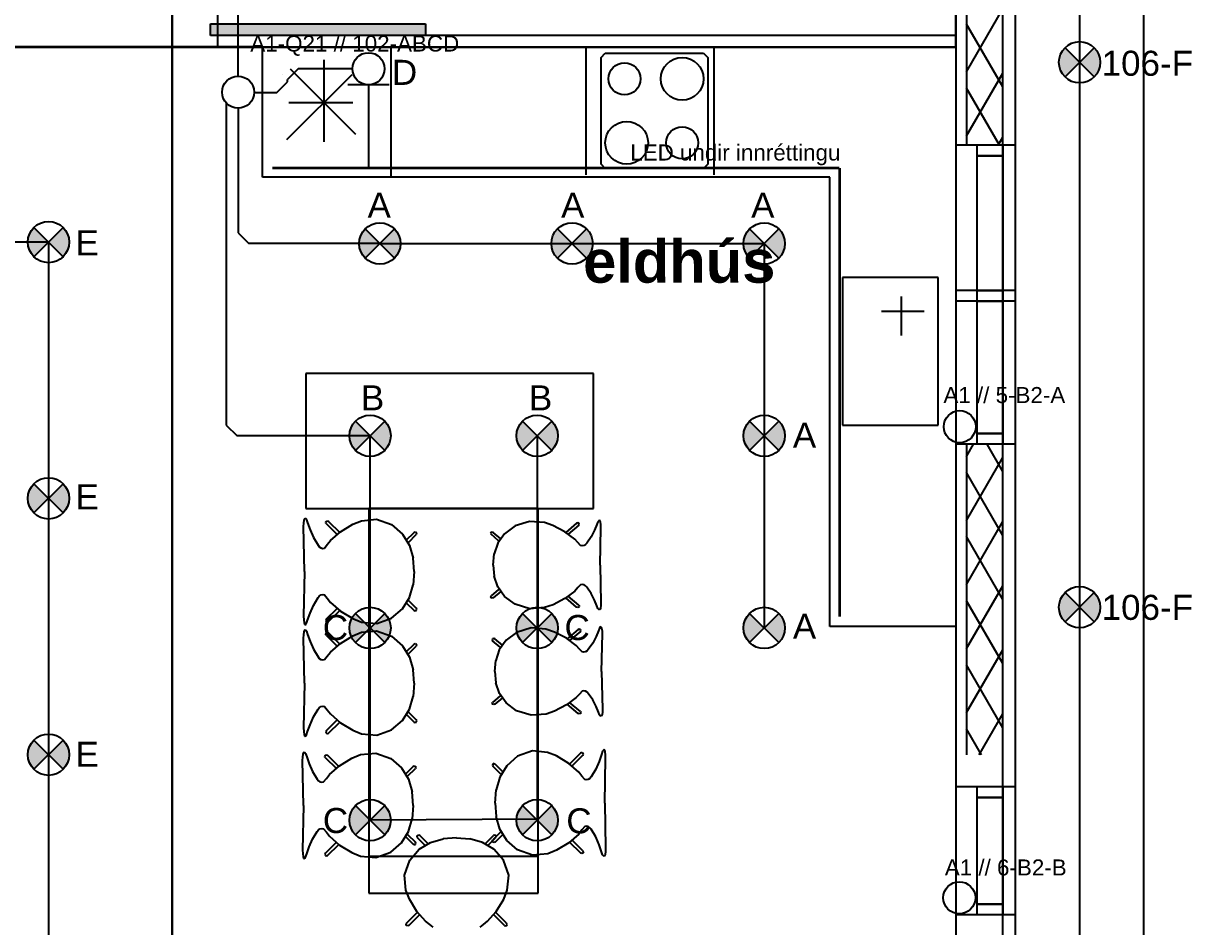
# Model space of a CAD drawing. Header units: millimetres. Extents: x -242231 to 419123, y -2399 to 525285.
# Drawn here: x -105022 to -99552, y 42286 to 46515 of the extents above; entities that cross this region are included whole.
import ezdxf

# ---------------------------------------------------------------- set-up
doc = ezdxf.new("R2010")
doc.units = ezdxf.units.MM
for name, color, linetype in [('Grunnur', 252, 'Continuous'), ('R-TAKN-LAGSPENNA', 7, 'Continuous'), ('TAKN', 7, 'Continuous')]:
    doc.layers.add(name, color=color, linetype=linetype)
doc.layers.add('R-lagnir', color=7, linetype='Continuous', lineweight=25)
doc.styles.add('GENERATED_STYLE_1', font='swissb.ttf')
doc.styles.get("Standard").update_dxf_attribs({"font": 'arial.ttf'})

msp = doc.modelspace()

# ---------------------------------------------------------------- hatches: boundary and pattern name
at = {"layer": 'Grunnur', "linetype": 'Continuous'}
msp.add_hatch(color=256, dxfattribs=at).paths.add_polyline_path([(-103138.503, 46457.876), (-104146.694, 46457.876), (-104146.694, 46512.867), (-103138.503, 46512.867)], flags=0)
at = {"layer": 'TAKN'}
h = msp.add_hatch(color=7, dxfattribs=at)
h.dxf.hatch_style = 1
h.paths.add_polyline_path([(-100007.8, 46401.421), (-100076.253, 46333.024), (-100007.8, 46264.628, 0.19880539), (-99979.486, 46333.024, 0.19880539)])
h.paths.add_polyline_path([(-100144.706, 46401.421, 0.19880539), (-100173.021, 46333.024, 0.19880539), (-100144.706, 46264.628), (-100076.253, 46333.024)])
h = msp.add_hatch(color=7, dxfattribs=at)
h.dxf.hatch_style = 1
h.paths.add_polyline_path([(-104836.177, 45559.86), (-104904.63, 45491.463), (-104836.177, 45423.066, 0.19880539), (-104807.862, 45491.463, 0.19880539)])
h.paths.add_polyline_path([(-104973.082, 45559.86, 0.19880539), (-105001.397, 45491.463, 0.19880539), (-104973.082, 45423.066), (-104904.63, 45491.463)])
h = msp.add_hatch(color=7, dxfattribs=at)
h.dxf.hatch_style = 1
h.paths.add_polyline_path([(-103284.632, 45552.994), (-103353.085, 45484.597), (-103284.632, 45416.201, 0.19880539), (-103256.318, 45484.597, 0.19880539)])
h.paths.add_polyline_path([(-103421.538, 45552.994, 0.19880539), (-103449.852, 45484.597, 0.19880539), (-103421.538, 45416.201), (-103353.085, 45484.597)])
h = msp.add_hatch(color=7, dxfattribs=at)
h.dxf.hatch_style = 1
h.paths.add_polyline_path([(-102384.632, 45552.994), (-102453.085, 45484.597), (-102384.632, 45416.201, 0.19880539), (-102356.318, 45484.597, 0.19880539)])
h.paths.add_polyline_path([(-102521.538, 45552.994, 0.19880539), (-102549.852, 45484.597, 0.19880539), (-102521.538, 45416.201), (-102453.085, 45484.597)])
h = msp.add_hatch(color=7, dxfattribs=at)
h.dxf.hatch_style = 1
h.paths.add_polyline_path([(-101484.632, 45552.994), (-101553.085, 45484.597), (-101484.632, 45416.201, 0.19880539), (-101456.318, 45484.597, 0.19880539)])
h.paths.add_polyline_path([(-101621.538, 45552.994, 0.19880539), (-101649.852, 45484.597, 0.19880539), (-101621.538, 45416.201), (-101553.085, 45484.597)])
h = msp.add_hatch(color=7, dxfattribs=at)
h.dxf.hatch_style = 1
h.paths.add_polyline_path([(-103330.328, 44652.994), (-103398.781, 44584.597), (-103330.328, 44516.201, 0.19880539), (-103302.014, 44584.597, 0.19880539)])
h.paths.add_polyline_path([(-103467.234, 44652.994, 0.19880539), (-103495.548, 44584.597, 0.19880539), (-103467.234, 44516.201), (-103398.781, 44584.597)])
h = msp.add_hatch(color=7, dxfattribs=at)
h.dxf.hatch_style = 1
h.paths.add_polyline_path([(-102548.062, 44652.994), (-102616.515, 44584.597), (-102548.062, 44516.201, 0.19880539), (-102519.748, 44584.597, 0.19880539)])
h.paths.add_polyline_path([(-102684.968, 44652.994, 0.19880539), (-102713.282, 44584.597, 0.19880539), (-102684.968, 44516.201), (-102616.515, 44584.597)])
h = msp.add_hatch(color=7, dxfattribs=at)
h.dxf.hatch_style = 1
h.paths.add_polyline_path([(-101484.632, 44652.994), (-101553.085, 44584.597), (-101484.632, 44516.201, 0.19880539), (-101456.318, 44584.597, 0.19880539)])
h.paths.add_polyline_path([(-101621.538, 44652.994, 0.19880539), (-101649.852, 44584.597, 0.19880539), (-101621.538, 44516.201), (-101553.085, 44584.597)])
h = msp.add_hatch(color=7, dxfattribs=at)
h.dxf.hatch_style = 1
h.paths.add_polyline_path([(-104836.177, 44359.86), (-104904.63, 44291.463), (-104836.177, 44223.066, 0.19880539), (-104807.862, 44291.463, 0.19880539)])
h.paths.add_polyline_path([(-104973.082, 44359.86, 0.19880539), (-105001.397, 44291.463, 0.19880539), (-104973.082, 44223.066), (-104904.63, 44291.463)])
h = msp.add_hatch(color=7, dxfattribs=at)
h.dxf.hatch_style = 1
h.paths.add_polyline_path([(-100007.8, 43850.227), (-100076.253, 43781.831), (-100007.8, 43713.434, 0.19880539), (-99979.486, 43781.831, 0.19880539)])
h.paths.add_polyline_path([(-100144.706, 43850.227, 0.19880539), (-100173.021, 43781.831, 0.19880539), (-100144.706, 43713.434), (-100076.253, 43781.831)])
h = msp.add_hatch(color=7, dxfattribs=at)
h.dxf.hatch_style = 1
h.paths.add_polyline_path([(-103330.328, 43752.994), (-103398.781, 43684.597), (-103330.328, 43616.201, 0.19880539), (-103302.014, 43684.597, 0.19880539)])
h.paths.add_polyline_path([(-103467.234, 43752.994, 0.19880539), (-103495.548, 43684.597, 0.19880539), (-103467.234, 43616.201), (-103398.781, 43684.597)])
h = msp.add_hatch(color=7, dxfattribs=at)
h.dxf.hatch_style = 1
h.paths.add_polyline_path([(-102548.062, 43752.994), (-102616.515, 43684.597), (-102548.062, 43616.201, 0.19880539), (-102519.748, 43684.597, 0.19880539)])
h.paths.add_polyline_path([(-102684.968, 43752.994, 0.19880539), (-102713.282, 43684.597, 0.19880539), (-102684.968, 43616.201), (-102616.515, 43684.597)])
h = msp.add_hatch(color=7, dxfattribs=at)
h.dxf.hatch_style = 1
h.paths.add_polyline_path([(-101484.632, 43752.994), (-101553.085, 43684.597), (-101484.632, 43616.201, 0.19880539), (-101456.318, 43684.597, 0.19880539)])
h.paths.add_polyline_path([(-101621.538, 43752.994, 0.19880539), (-101649.852, 43684.597, 0.19880539), (-101621.538, 43616.201), (-101553.085, 43684.597)])
h = msp.add_hatch(color=7, dxfattribs=at)
h.dxf.hatch_style = 1
h.paths.add_polyline_path([(-104836.177, 43159.86), (-104904.63, 43091.463), (-104836.177, 43023.066, 0.19880539), (-104807.862, 43091.463, 0.19880539)])
h.paths.add_polyline_path([(-104973.082, 43159.86, 0.19880539), (-105001.397, 43091.463, 0.19880539), (-104973.082, 43023.066), (-104904.63, 43091.463)])
h = msp.add_hatch(color=7, dxfattribs=at)
h.dxf.hatch_style = 1
h.paths.add_polyline_path([(-103330.328, 42852.994), (-103398.781, 42784.597), (-103330.328, 42716.201, 0.19880539), (-103302.014, 42784.597, 0.19880539)])
h.paths.add_polyline_path([(-103467.234, 42852.994, 0.19880539), (-103495.548, 42784.597, 0.19880539), (-103467.234, 42716.201), (-103398.781, 42784.597)])
h = msp.add_hatch(color=7, dxfattribs=at)
h.dxf.hatch_style = 1
h.paths.add_polyline_path([(-102548.062, 42852.994), (-102616.515, 42784.597), (-102548.062, 42716.201, 0.19880539), (-102519.748, 42784.597, 0.19880539)])
h.paths.add_polyline_path([(-102684.968, 42852.994, 0.19880539), (-102713.282, 42784.597, 0.19880539), (-102684.968, 42716.201), (-102616.515, 42784.597)])

# ---------------------------------------------------------------- linework, layer by layer
msp.add_line((-104016.921, 46268.25), (-104016.921, 46815.976))
at = {"color": 252, "linetype": 'Continuous', "lineweight": 18, "ltscale": 0.02}
for p, q in [((-103637.426, 46433.878), (-103637.426, 46433.878)), ((-103808.598, 46276.778), (-103808.598, 46276.778))]:
    msp.add_line(p, q, dxfattribs=at)
at = {"layer": 'Grunnur', "linetype": 'Continuous'}
for p, q in [((-104325.059, 37609.541), (-104325.059, 55310.691)), ((-104325.059, 55309.657), (-104325.059, 37605.934)), ((-99775.169, 37605.934), (-99775.169, 55309.657)), ((-100375.797, 38190.643), (-100375.797, 54890.037)), ((-100436, 38250.627), (-100436, 54829.268)), ((-100655.797, 46815.768), (-100655.797, 45945.445)), ((-100605.797, 46815.768), (-100605.797, 45945.445)), ((-100435.797, 45945.445), (-100435.797, 46815.768)), ((-100375.797, 45945.445), (-100375.797, 46815.768)), ((-104113.955, 46565.504), (-104113.938, 46405.504)), ((-100656.209, 46405.866), (-100656.226, 46565.866)), ((-100605.797, 46288.197), (-100435.797, 46582.646)), ((-104146.694, 46457.876), (-104146.694, 46512.867)), ((-104146.694, 46512.867), (-103138.503, 46512.867)), ((-103138.503, 46512.867), (-103138.503, 46457.876)), ((-100435.797, 46217.781), (-100605.797, 46512.23)), ((-103138.503, 46457.876), (-104146.694, 46457.876)), ((-104113.944, 46460.213), (-100656.215, 46460.213)), ((-105595.063, 46406.813), (-103917.623, 46406.824)), ((-100656.209, 46402.653), (-105595.063, 46402.653)), ((-104113.938, 46405.504), (-100656.209, 46405.866)), ((-103917.623, 46406.824), (-103917.623, 46405.866)), ((-103917.623, 46405.866), (-100656.209, 46405.866)), ((-103903.002, 45795.973), (-103903.002, 46405.866)), ((-103903.002, 46405.866), (-100655.713, 46405.866)), ((-103299.753, 45794.589), (-103299.753, 46402.897)), ((-102387.303, 45805.871), (-102387.303, 46405.871)), ((-101787.303, 45805.871), (-101787.303, 46405.871)), ((-100656.209, 46405.866), (-100656.209, 38470.633)), ((-100655.713, 46405.866), (-100655.713, 45795.973)), ((-103614.31, 45960.084), (-103614.31, 46345.139)), ((-102317.303, 46355.871), (-102297.303, 46375.871)), ((-102317.303, 45855.871), (-102317.303, 46355.871)), ((-102297.303, 46375.871), (-101837.303, 46375.871)), ((-101837.303, 46375.871), (-101817.303, 46355.871)), ((-101817.303, 46355.871), (-101817.303, 45855.871)), ((-103465.439, 45995.752), (-103770.772, 46300.225)), ((-100605.797, 45988.197), (-100435.797, 46282.646)), ((-103484.443, 46274.325), (-103789.776, 45969.852)), ((-100451.769, 45945.445), (-100605.797, 46212.23)), ((-103478.877, 46143.317), (-103778.954, 46143.317)), ((-100457.275, 45945.445), (-100435.797, 45982.646)), ((-100655.797, 45945.445), (-100655.797, 45215.445)), ((-100605.797, 45945.445), (-100655.797, 45945.445)), ((-100555.797, 45945.445), (-100605.797, 45945.445)), ((-100555.797, 45895.445), (-100555.797, 45945.445)), ((-100435.797, 45945.445), (-100555.797, 45945.445)), ((-100435.797, 45945.445), (-100435.797, 45895.445)), ((-100375.797, 45945.445), (-100435.797, 45945.445)), ((-100375.797, 45215.445), (-100375.797, 45945.445)), ((-102297.303, 45835.871), (-102317.303, 45855.871)), ((-101817.303, 45855.871), (-101837.303, 45835.871)), ((-100435.797, 45895.445), (-100555.797, 45895.445)), ((-100555.797, 45265.445), (-100555.797, 45895.445)), ((-100435.797, 45895.445), (-100435.797, 45265.445)), ((-101246.303, 45795.973), (-103903.002, 45795.973)), ((-101837.303, 45835.871), (-102297.303, 45835.871)), ((-101346.664, 45795.973), (-101534.164, 45795.973)), ((-101246.303, 43691.798), (-101246.303, 45795.973)), ((-100655.713, 45795.973), (-100655.783, 45795.973)), ((-100655.783, 45795.973), (-100655.783, 43691.798)), ((-100738.184, 45325.216), (-101185.929, 45325.216)), ((-101185.929, 45325.216), (-101185.929, 44634.943)), ((-100738.184, 44634.943), (-100738.184, 45325.216)), ((-100655.797, 45265.445), (-100655.797, 44545.445)), ((-100605.797, 45265.445), (-100655.797, 45265.445)), ((-100555.797, 45265.445), (-100605.797, 45265.445)), ((-100555.797, 45215.445), (-100555.797, 45265.445)), ((-100555.797, 45265.445), (-100435.797, 45265.445)), ((-100555.797, 45215.445), (-100555.797, 45265.445)), ((-100435.797, 45265.445), (-100555.797, 45265.445)), ((-100435.797, 45265.445), (-100435.797, 45215.445)), ((-100435.797, 45265.445), (-100435.797, 45215.445)), ((-100375.797, 45265.445), (-100435.797, 45265.445)), ((-100375.797, 44545.445), (-100375.797, 45265.445)), ((-100911.918, 45236.859), (-100911.918, 45053.322)), ((-100605.797, 45215.445), (-100655.797, 45215.445)), ((-100555.797, 45215.445), (-100605.797, 45215.445)), ((-100435.797, 45215.445), (-100555.797, 45215.445)), ((-100435.797, 45215.445), (-100555.797, 45215.445)), ((-100555.797, 44595.445), (-100555.797, 45215.445)), ((-100375.797, 45215.445), (-100435.797, 45215.445)), ((-100435.797, 45215.445), (-100435.797, 44595.445)), ((-100803.955, 45166.683), (-101003.687, 45166.683)), ((-102353.028, 44876.836), (-103699.041, 44876.641)), ((-103699.041, 44876.641), (-103698.949, 44243.33)), ((-102352.936, 44243.525), (-102353.028, 44876.836)), ((-101185.929, 44634.943), (-100738.184, 44634.943)), ((-100555.797, 44545.445), (-100555.797, 44595.445)), ((-100555.797, 44595.445), (-100435.797, 44595.445)), ((-100435.797, 44595.445), (-100435.797, 44545.445)), ((-100655.797, 44545.445), (-100655.797, 43091.323)), ((-100605.797, 44545.445), (-100655.797, 44545.445)), ((-100605.797, 44545.445), (-100605.797, 43091.323)), ((-100555.797, 44545.445), (-100605.797, 44545.445)), ((-100605.797, 44488.197), (-100572.745, 44545.445)), ((-100435.797, 44545.445), (-100555.797, 44545.445)), ((-100435.797, 44417.781), (-100509.504, 44545.445)), ((-100435.797, 43091.323), (-100435.797, 44545.445)), ((-100375.797, 44545.445), (-100435.797, 44545.445)), ((-100375.797, 43091.323), (-100375.797, 44545.445)), ((-100605.797, 44188.197), (-100435.797, 44482.646)), ((-100435.797, 44117.781), (-100605.797, 44412.23)), ((-103698.949, 44243.33), (-102352.936, 44243.525)), ((-103404.456, 44243.488), (-103404.456, 42443.325)), ((-102612.473, 44243.488), (-103404.456, 44243.488)), ((-102612.473, 44243.488), (-103404.204, 44243.373)), ((-103404.204, 44243.373), (-103403.967, 42616.409)), ((-102612.237, 42616.524), (-102612.473, 44243.488)), ((-102612.473, 42443.325), (-102612.473, 44243.488)), ((-103710.242, 44159.344), (-103709.583, 44175.568)), ((-103706.041, 43949.432), (-103710.242, 44159.344)), ((-103709.583, 44175.568), (-103707.937, 44189.741)), ((-103707.937, 44189.741), (-103706.037, 44196.375)), ((-103706.037, 44196.375), (-103703.391, 44199.439)), ((-103703.391, 44199.439), (-103699.727, 44197.249)), ((-103699.727, 44197.249), (-103696.169, 44191.689)), ((-103696.169, 44191.689), (-103691.239, 44177.017)), ((-103691.239, 44177.017), (-103679.761, 44144.413)), ((-103606.109, 44178.537), (-103603.912, 44183.749)), ((-103603.96, 44173.353), (-103606.109, 44178.537)), ((-103603.96, 44173.353), (-103552.301, 44122.28)), ((-103603.912, 44183.749), (-103598.654, 44185.936)), ((-103598.654, 44185.936), (-103593.417, 44183.816)), ((-103593.417, 44183.816), (-103541.094, 44132.087)), ((-103537.598, 44135.146), (-103480.057, 44170.407)), ((-103480.057, 44170.407), (-103438.919, 44186.946)), ((-103438.919, 44186.946), (-103367.961, 44193.973)), ((-103367.961, 44193.973), (-103297.896, 44168.426)), ((-103297.896, 44168.426), (-103247.17, 44124.368)), ((-102719.815, 44162.349), (-102769.247, 44125.415)), ((-102651.527, 44183.776), (-102719.815, 44162.349)), ((-102582.361, 44177.906), (-102651.527, 44183.776)), ((-102542.258, 44164.058), (-102582.361, 44177.906)), ((-102486.163, 44134.523), (-102542.258, 44164.058)), ((-102431.767, 44175.324), (-102482.754, 44131.961)), ((-102421.488, 44166.558), (-102471.827, 44123.746)), ((-102426.663, 44177.101), (-102431.767, 44175.324)), ((-102421.537, 44175.271), (-102426.663, 44177.101)), ((-102419.394, 44170.903), (-102421.537, 44175.271)), ((-102421.488, 44166.558), (-102419.394, 44170.903)), ((-102336.415, 44169.652), (-102347.595, 44142.326)), ((-102331.614, 44181.948), (-102336.415, 44169.652)), ((-102328.148, 44186.609), (-102331.614, 44181.948)), ((-102324.577, 44188.445), (-102328.148, 44186.609)), ((-102321.996, 44185.878), (-102324.577, 44188.445)), ((-102320.143, 44180.319), (-102321.996, 44185.878)), ((-102321.927, 43978.94), (-102317.888, 44154.847)), ((-102318.535, 44168.443), (-102320.143, 44180.319)), ((-102317.888, 44154.847), (-102318.535, 44168.443)), ((-100605.797, 43888.197), (-100435.797, 44182.646)), ((-103679.761, 44144.413), (-103663.957, 44108.239)), ((-103663.957, 44108.239), (-103642.086, 44071.791)), ((-103599.259, 44075.014), (-103584.153, 44094.408)), ((-103584.153, 44094.408), (-103537.598, 44135.146)), ((-103247.17, 44124.368), (-103214.681, 44071.324)), ((-103229.65, 44095.755), (-103229.315, 44096.086)), ((-103229.315, 44096.093), (-103192.922, 44132.016)), ((-103218.772, 44085.63), (-103182.31, 44121.622)), ((-103192.922, 44132.016), (-103187.693, 44134.175)), ((-103187.693, 44134.175), (-103182.419, 44132.026)), ((-103182.419, 44132.026), (-103180.189, 44126.825)), ((-103180.189, 44126.825), (-103182.31, 44121.622)), ((-102832.363, 44131.815), (-102834.535, 44127.457)), ((-102834.535, 44127.457), (-102832.467, 44123.097)), ((-102796.916, 44092.945), (-102832.467, 44123.097)), ((-102827.223, 44133.618), (-102832.363, 44131.815)), ((-102822.126, 44131.81), (-102827.223, 44133.618)), ((-102786.643, 44101.716), (-102822.126, 44131.81)), ((-102769.247, 44125.415), (-102800.9, 44080.956)), ((-102786.317, 44101.433), (-102786.643, 44101.71)), ((-102440.773, 44100.397), (-102486.163, 44134.523)), ((-102426.044, 44084.149), (-102440.773, 44100.397)), ((-102362.99, 44112.009), (-102384.299, 44081.46)), ((-102347.595, 44142.326), (-102362.99, 44112.009)), ((-100435.797, 43817.781), (-100605.797, 44112.23)), ((-103642.086, 44071.791), (-103636.598, 44064.803)), ((-103636.598, 44064.803), (-103629.294, 44059.478)), ((-103629.294, 44059.478), (-103619.7, 44057.532)), ((-103619.7, 44057.532), (-103612.231, 44059.069)), ((-103612.231, 44059.069), (-103599.259, 44075.014)), ((-103221.681, 44082.745), (-103218.772, 44085.622)), ((-103214.681, 44071.324), (-103197.568, 44012.022)), ((-102800.9, 44080.956), (-102817.565, 44031.257)), ((-102794.081, 44090.529), (-102796.916, 44092.939)), ((-102413.395, 44070.791), (-102426.044, 44084.149)), ((-102406.115, 44069.505), (-102413.395, 44070.791)), ((-102396.764, 44071.138), (-102406.115, 44069.505)), ((-102389.646, 44075.603), (-102396.764, 44071.138)), ((-102384.299, 44081.46), (-102389.646, 44075.603)), ((-103193.066, 43949.507), (-103197.568, 44012.022)), ((-102821.937, 43978.868), (-102817.565, 44031.257)), ((-103706.041, 43949.432), (-103710.181, 43739.519)), ((-103193.066, 43949.507), (-103197.55, 43886.99)), ((-102821.937, 43978.868), (-102817.55, 43926.48)), ((-102321.927, 43978.94), (-102317.837, 43803.034)), ((-103214.646, 43827.683), (-103197.55, 43886.99)), ((-102800.871, 43876.785), (-102817.55, 43926.48)), ((-102769.204, 43832.335), (-102800.871, 43876.785)), ((-102413.369, 43887.062), (-102426.014, 43873.701)), ((-102406.088, 43888.351), (-102413.369, 43887.062)), ((-102396.737, 43886.72), (-102406.088, 43888.351)), ((-102389.618, 43882.258), (-102396.737, 43886.72)), ((-102384.269, 43876.402), (-102389.618, 43882.258)), ((-102362.952, 43845.859), (-102384.269, 43876.402)), ((-100605.797, 43588.197), (-100435.797, 43882.646)), ((-103663.91, 43790.638), (-103642.05, 43827.092)), ((-103642.05, 43827.092), (-103636.565, 43834.082)), ((-103636.565, 43834.082), (-103629.262, 43839.409)), ((-103629.262, 43839.409), (-103619.669, 43841.358)), ((-103619.669, 43841.358), (-103612.199, 43839.822)), ((-103612.199, 43839.822), (-103599.222, 43823.882)), ((-103599.222, 43823.882), (-103584.111, 43804.492)), ((-103247.119, 43774.63), (-103214.646, 43827.683)), ((-102834.492, 43830.274), (-102832.425, 43834.635)), ((-102832.319, 43825.917), (-102834.492, 43830.274)), ((-102796.883, 43864.797), (-102832.425, 43834.635)), ((-102827.178, 43824.115), (-102832.319, 43825.917)), ((-102822.081, 43825.925), (-102827.178, 43824.115)), ((-102786.607, 43856.029), (-102822.081, 43825.925)), ((-102794.048, 43867.215), (-102796.883, 43864.803)), ((-102786.281, 43856.312), (-102786.607, 43856.035)), ((-102719.762, 43795.415), (-102769.204, 43832.335)), ((-102486.117, 43823.309), (-102542.204, 43793.759)), ((-102440.738, 43857.449), (-102486.117, 43823.309)), ((-102431.71, 43782.524), (-102482.709, 43825.872)), ((-102421.433, 43791.293), (-102471.785, 43834.091)), ((-102426.014, 43873.701), (-102440.738, 43857.449)), ((-102347.548, 43815.546), (-102362.952, 43845.859)), ((-103679.704, 43754.46), (-103663.91, 43790.638)), ((-103603.895, 43725.542), (-103552.251, 43776.629)), ((-103593.349, 43715.081), (-103541.041, 43766.825)), ((-103584.111, 43804.492), (-103537.544, 43763.768)), ((-103297.832, 43730.557), (-103247.119, 43774.63)), ((-103229.607, 43803.248), (-103229.273, 43802.917)), ((-103229.273, 43802.91), (-103192.869, 43766.997)), ((-103221.642, 43816.26), (-103218.733, 43813.384)), ((-103218.733, 43813.377), (-103182.26, 43777.395)), ((-103192.869, 43766.997), (-103187.639, 43764.84)), ((-103187.639, 43764.84), (-103182.366, 43766.991)), ((-103182.366, 43766.991), (-103180.138, 43772.192)), ((-103180.138, 43772.192), (-103182.26, 43777.395)), ((-102651.467, 43774.009), (-102719.762, 43795.415)), ((-102582.303, 43779.899), (-102651.467, 43774.009)), ((-102542.204, 43793.759), (-102582.303, 43779.899)), ((-102426.605, 43780.748), (-102431.71, 43782.524)), ((-102421.48, 43782.581), (-102426.605, 43780.748)), ((-102419.339, 43786.949), (-102421.48, 43782.581)), ((-102421.433, 43791.293), (-102419.339, 43786.949)), ((-102336.36, 43788.224), (-102347.548, 43815.546)), ((-102331.555, 43775.929), (-102336.36, 43788.224)), ((-102328.087, 43771.27), (-102331.555, 43775.929)), ((-102324.516, 43769.435), (-102328.087, 43771.27)), ((-102321.936, 43772.002), (-102324.516, 43769.435)), ((-102320.084, 43777.562), (-102321.936, 43772.002)), ((-102318.48, 43789.439), (-102320.084, 43777.562)), ((-102317.837, 43803.034), (-102318.48, 43789.439)), ((-100435.797, 43517.781), (-100605.797, 43812.23)), ((-103710.181, 43739.519), (-103709.517, 43723.295)), ((-103709.517, 43723.295), (-103707.867, 43709.124)), ((-103696.099, 43707.179), (-103691.173, 43721.852)), ((-103691.173, 43721.852), (-103679.704, 43754.46)), ((-103603.895, 43725.542), (-103606.042, 43720.357)), ((-103606.042, 43720.357), (-103603.843, 43715.145)), ((-103603.843, 43715.145), (-103598.585, 43712.96)), ((-103598.585, 43712.96), (-103593.349, 43715.081)), ((-103537.544, 43763.768), (-103479.993, 43728.523)), ((-103479.993, 43728.523), (-103438.85, 43711.996)), ((-103438.85, 43711.996), (-103367.89, 43704.99)), ((-103367.89, 43704.99), (-103297.832, 43730.557)), ((-103709.583, 43653.024), (-103707.937, 43667.196)), ((-103707.937, 43667.196), (-103706.037, 43673.83)), ((-103707.867, 43709.124), (-103705.966, 43702.49)), ((-103706.037, 43673.83), (-103703.391, 43676.894)), ((-103705.966, 43702.49), (-103703.318, 43699.427)), ((-103703.391, 43676.894), (-103699.727, 43674.705)), ((-103703.318, 43699.427), (-103699.655, 43701.617)), ((-103699.727, 43674.705), (-103696.169, 43669.144)), ((-103699.655, 43701.617), (-103696.099, 43707.179)), ((-103696.169, 43669.144), (-103691.239, 43654.472)), ((-103606.109, 43655.993), (-103603.912, 43661.205)), ((-103603.96, 43650.808), (-103606.109, 43655.993)), ((-103603.912, 43661.205), (-103598.654, 43663.391)), ((-103598.654, 43663.391), (-103593.417, 43661.272)), ((-103593.417, 43661.272), (-103541.094, 43609.543)), ((-103480.057, 43647.863), (-103438.919, 43664.402)), ((-103438.919, 43664.402), (-103367.961, 43671.428)), ((-103367.961, 43671.428), (-103297.896, 43645.882)), ((-102712.487, 43664.08), (-102761.92, 43627.146)), ((-102644.199, 43685.507), (-102712.487, 43664.08)), ((-102575.033, 43679.637), (-102644.199, 43685.507)), ((-102534.93, 43665.788), (-102575.033, 43679.637)), ((-102478.835, 43636.254), (-102534.93, 43665.788)), ((-102424.44, 43677.055), (-102475.426, 43633.692)), ((-102414.16, 43668.289), (-102464.5, 43625.477)), ((-102419.335, 43678.832), (-102424.44, 43677.055)), ((-102414.21, 43677.001), (-102419.335, 43678.832)), ((-102412.067, 43672.634), (-102414.21, 43677.001)), ((-102414.16, 43668.289), (-102412.067, 43672.634)), ((-102329.087, 43671.383), (-102340.268, 43644.057)), ((-102324.286, 43683.679), (-102329.087, 43671.383)), ((-102320.82, 43688.34), (-102324.286, 43683.679)), ((-102317.249, 43690.175), (-102320.82, 43688.34)), ((-102314.669, 43687.609), (-102317.249, 43690.175)), ((-102312.815, 43682.05), (-102314.669, 43687.609)), ((-102314.6, 43480.671), (-102310.561, 43656.578)), ((-102311.208, 43670.174), (-102312.815, 43682.05)), ((-102310.561, 43656.578), (-102311.208, 43670.174)), ((-100655.783, 43691.798), (-101246.303, 43691.798)), ((-103710.242, 43636.8), (-103709.583, 43653.024)), ((-103706.041, 43426.888), (-103710.242, 43636.8)), ((-103691.239, 43654.472), (-103679.761, 43621.868)), ((-103679.761, 43621.868), (-103663.957, 43585.694)), ((-103603.96, 43650.808), (-103552.301, 43599.736)), ((-103584.153, 43571.863), (-103537.598, 43612.601)), ((-103537.598, 43612.601), (-103480.057, 43647.863)), ((-103297.896, 43645.882), (-103247.17, 43601.823)), ((-103247.17, 43601.823), (-103214.681, 43548.78)), ((-103229.315, 43573.549), (-103192.922, 43609.472)), ((-103192.922, 43609.472), (-103187.693, 43611.631)), ((-103187.693, 43611.631), (-103182.419, 43609.481)), ((-103182.419, 43609.481), (-103180.189, 43604.281)), ((-103180.189, 43604.281), (-103182.31, 43599.077)), ((-102825.036, 43633.546), (-102827.208, 43629.188)), ((-102827.208, 43629.188), (-102825.14, 43624.827)), ((-102789.589, 43594.676), (-102825.14, 43624.827)), ((-102819.896, 43635.349), (-102825.036, 43633.546)), ((-102814.798, 43633.541), (-102819.896, 43635.349)), ((-102779.315, 43603.447), (-102814.798, 43633.541)), ((-102761.92, 43627.146), (-102793.573, 43582.687)), ((-102778.989, 43603.164), (-102779.315, 43603.441)), ((-102433.446, 43602.128), (-102478.835, 43636.254)), ((-102418.717, 43585.88), (-102433.446, 43602.128)), ((-102355.663, 43613.74), (-102376.971, 43583.191)), ((-102340.268, 43644.057), (-102355.663, 43613.74)), ((-103663.957, 43585.694), (-103642.086, 43549.247)), ((-103642.086, 43549.247), (-103636.598, 43542.259)), ((-103612.231, 43536.525), (-103599.259, 43552.469)), ((-103599.259, 43552.469), (-103584.153, 43571.863)), ((-103229.65, 43573.211), (-103229.315, 43573.542)), ((-103221.681, 43560.201), (-103218.772, 43563.078)), ((-103218.772, 43563.085), (-103182.31, 43599.077)), ((-103214.681, 43548.78), (-103197.568, 43489.478)), ((-102793.573, 43582.687), (-102810.238, 43532.988)), ((-102786.753, 43592.259), (-102789.589, 43594.67)), ((-102406.068, 43572.522), (-102418.717, 43585.88)), ((-102398.787, 43571.235), (-102406.068, 43572.522)), ((-102389.436, 43572.869), (-102398.787, 43571.235)), ((-102382.318, 43577.333), (-102389.436, 43572.869)), ((-102376.971, 43583.191), (-102382.318, 43577.333)), ((-100605.797, 43288.197), (-100435.797, 43582.646)), ((-103636.598, 43542.259), (-103629.294, 43536.933)), ((-103629.294, 43536.933), (-103619.7, 43534.987)), ((-103619.7, 43534.987), (-103612.231, 43536.525)), ((-102814.61, 43480.598), (-102810.238, 43532.988)), ((-100435.797, 43217.781), (-100605.797, 43512.23)), ((-103193.066, 43426.962), (-103197.568, 43489.478)), ((-102814.61, 43480.598), (-102810.223, 43428.21)), ((-102314.6, 43480.671), (-102310.51, 43304.765)), ((-103706.041, 43426.888), (-103710.181, 43216.975)), ((-103193.066, 43426.962), (-103197.55, 43364.445)), ((-102793.543, 43378.516), (-102810.223, 43428.21)), ((-102406.041, 43388.793), (-102418.686, 43375.432)), ((-102398.761, 43390.082), (-102406.041, 43388.793)), ((-102389.41, 43388.451), (-102398.761, 43390.082)), ((-102382.29, 43383.989), (-102389.41, 43388.451)), ((-102376.942, 43378.133), (-102382.29, 43383.989)), ((-103214.646, 43305.139), (-103197.55, 43364.445)), ((-102827.164, 43332.005), (-102825.098, 43336.366)), ((-102824.991, 43327.648), (-102827.164, 43332.005)), ((-102789.556, 43366.528), (-102825.098, 43336.366)), ((-102819.851, 43325.846), (-102824.991, 43327.648)), ((-102814.754, 43327.656), (-102819.851, 43325.846)), ((-102779.28, 43357.76), (-102814.754, 43327.656)), ((-102761.877, 43334.066), (-102793.543, 43378.516)), ((-102786.721, 43368.945), (-102789.556, 43366.534)), ((-102778.954, 43358.043), (-102779.28, 43357.766)), ((-102712.434, 43297.146), (-102761.877, 43334.066)), ((-102433.411, 43359.179), (-102478.79, 43325.04)), ((-102424.383, 43284.255), (-102475.382, 43327.603)), ((-102414.106, 43293.024), (-102464.458, 43335.821)), ((-102418.686, 43375.432), (-102433.411, 43359.179)), ((-102355.624, 43347.59), (-102376.942, 43378.133)), ((-102340.22, 43317.277), (-102355.624, 43347.59)), ((-103663.91, 43268.093), (-103642.05, 43304.547)), ((-103642.05, 43304.547), (-103636.565, 43311.537)), ((-103636.565, 43311.537), (-103629.262, 43316.864)), ((-103629.262, 43316.864), (-103619.669, 43318.813)), ((-103619.669, 43318.813), (-103612.199, 43317.278)), ((-103612.199, 43317.278), (-103599.222, 43301.338)), ((-103599.222, 43301.338), (-103584.111, 43281.948)), ((-103584.111, 43281.948), (-103537.544, 43241.223)), ((-103247.119, 43252.086), (-103214.646, 43305.139)), ((-103229.607, 43280.703), (-103229.273, 43280.373)), ((-103229.273, 43280.365), (-103192.869, 43244.453)), ((-103221.642, 43293.716), (-103218.733, 43290.839)), ((-103218.733, 43290.832), (-103182.26, 43254.851)), ((-102644.14, 43275.739), (-102712.434, 43297.146)), ((-102574.975, 43281.629), (-102644.14, 43275.739)), ((-102534.876, 43295.49), (-102574.975, 43281.629)), ((-102478.79, 43325.04), (-102534.876, 43295.49)), ((-102419.278, 43282.479), (-102424.383, 43284.255)), ((-102414.153, 43284.312), (-102419.278, 43282.479)), ((-102412.011, 43288.679), (-102414.153, 43284.312)), ((-102414.106, 43293.024), (-102412.011, 43288.679)), ((-102329.032, 43289.955), (-102340.22, 43317.277)), ((-102324.227, 43277.66), (-102329.032, 43289.955)), ((-102320.76, 43273.001), (-102324.227, 43277.66)), ((-102317.188, 43271.166), (-102320.76, 43273.001)), ((-102314.608, 43273.733), (-102317.188, 43271.166)), ((-102312.757, 43279.293), (-102314.608, 43273.733)), ((-102311.153, 43291.169), (-102312.757, 43279.293)), ((-102310.51, 43304.765), (-102311.153, 43291.169)), ((-100546.258, 43091.323), (-100435.797, 43282.646)), ((-103691.173, 43199.308), (-103679.704, 43231.915)), ((-103679.704, 43231.915), (-103663.91, 43268.093)), ((-103603.895, 43202.997), (-103552.251, 43254.085)), ((-103593.349, 43192.536), (-103541.041, 43244.281)), ((-103537.544, 43241.223), (-103479.993, 43205.978)), ((-103297.832, 43208.013), (-103247.119, 43252.086)), ((-103192.869, 43244.453), (-103187.639, 43242.296)), ((-103187.639, 43242.296), (-103182.366, 43244.447)), ((-103182.366, 43244.447), (-103180.138, 43249.648)), ((-103180.138, 43249.648), (-103182.26, 43254.851)), ((-103710.181, 43216.975), (-103709.517, 43200.751)), ((-103709.517, 43200.751), (-103707.867, 43186.579)), ((-103707.867, 43186.579), (-103705.966, 43179.945)), ((-103705.966, 43179.945), (-103703.318, 43176.882)), ((-103703.318, 43176.882), (-103699.655, 43179.073)), ((-103699.655, 43179.073), (-103696.099, 43184.634)), ((-103696.099, 43184.634), (-103691.173, 43199.308)), ((-103603.895, 43202.997), (-103606.042, 43197.812)), ((-103606.042, 43197.812), (-103603.843, 43192.601)), ((-103603.843, 43192.601), (-103598.585, 43190.416)), ((-103598.585, 43190.416), (-103593.349, 43192.536)), ((-103479.993, 43205.978), (-103438.85, 43189.452)), ((-103438.85, 43189.452), (-103367.89, 43182.446)), ((-103367.89, 43182.446), (-103297.832, 43208.013)), ((-100535.992, 43091.323), (-100605.797, 43212.23)), ((-102638.194, 43109.405), (-102708.252, 43083.838)), ((-102567.234, 43102.399), (-102638.194, 43109.405)), ((-102306.429, 43112.778), (-102309.985, 43107.217)), ((-102302.766, 43114.968), (-102306.429, 43112.778)), ((-102300.118, 43111.906), (-102302.766, 43114.968)), ((-102298.217, 43105.272), (-102300.118, 43111.906)), ((-103714.628, 43064.138), (-103713.969, 43080.362)), ((-103710.428, 42854.226), (-103714.628, 43064.138)), ((-103713.969, 43080.362), (-103712.324, 43094.535)), ((-103712.324, 43094.535), (-103710.424, 43101.169)), ((-103710.424, 43101.169), (-103707.778, 43104.233)), ((-103707.778, 43104.233), (-103704.113, 43102.043)), ((-103704.113, 43102.043), (-103700.556, 43096.483)), ((-103700.556, 43096.483), (-103695.626, 43081.811)), ((-103695.626, 43081.811), (-103684.147, 43049.207)), ((-103610.495, 43083.331), (-103608.298, 43088.543)), ((-103608.346, 43078.147), (-103610.495, 43083.331)), ((-103608.346, 43078.147), (-103556.688, 43027.074)), ((-103608.298, 43088.543), (-103603.041, 43090.73)), ((-103603.041, 43090.73), (-103597.803, 43088.61)), ((-103597.803, 43088.61), (-103545.481, 43036.881)), ((-103541.984, 43039.94), (-103484.444, 43075.201)), ((-103484.444, 43075.201), (-103443.306, 43091.74)), ((-103443.306, 43091.74), (-103372.348, 43098.767)), ((-103372.348, 43098.767), (-103302.282, 43073.22)), ((-103302.282, 43073.22), (-103251.556, 43029.162)), ((-102708.252, 43083.838), (-102758.965, 43039.765)), ((-102526.091, 43085.872), (-102567.234, 43102.399)), ((-102468.54, 43050.627), (-102526.091, 43085.872)), ((-102412.735, 43099.314), (-102465.043, 43047.57)), ((-102402.189, 43088.854), (-102453.833, 43037.766)), ((-102407.499, 43101.435), (-102412.735, 43099.314)), ((-102402.241, 43099.25), (-102407.499, 43101.435)), ((-102400.042, 43094.039), (-102402.241, 43099.25)), ((-102402.189, 43088.854), (-102400.042, 43094.039)), ((-102326.38, 43059.935), (-102342.174, 43023.757)), ((-102314.911, 43092.543), (-102326.38, 43059.935)), ((-102309.985, 43107.217), (-102314.911, 43092.543)), ((-102300.043, 42864.963), (-102295.903, 43074.876)), ((-102296.567, 43091.1), (-102298.217, 43105.272)), ((-102295.903, 43074.876), (-102296.567, 43091.1)), ((-103684.147, 43049.207), (-103668.343, 43013.033)), ((-103668.343, 43013.033), (-103646.472, 42976.585)), ((-103603.645, 42979.808), (-103588.539, 42999.202)), ((-103588.539, 42999.202), (-103541.984, 43039.94)), ((-103251.556, 43029.162), (-103219.068, 42976.118)), ((-103234.036, 43000.549), (-103233.702, 43000.88)), ((-103233.702, 43000.887), (-103197.309, 43036.81)), ((-103223.159, 42990.424), (-103186.696, 43026.416)), ((-103197.309, 43036.81), (-103192.08, 43038.969)), ((-103192.08, 43038.969), (-103186.806, 43036.82)), ((-103186.806, 43036.82), (-103184.576, 43031.619)), ((-103184.576, 43031.619), (-103186.696, 43026.416)), ((-102823.718, 43047.404), (-102825.946, 43042.203)), ((-102825.946, 43042.203), (-102823.824, 43037)), ((-102787.351, 43001.019), (-102823.824, 43037)), ((-102818.445, 43049.555), (-102823.718, 43047.404)), ((-102813.215, 43047.398), (-102818.445, 43049.555)), ((-102776.811, 43011.485), (-102813.215, 43047.398)), ((-102758.965, 43039.765), (-102791.438, 42986.712)), ((-102784.442, 42998.135), (-102787.351, 43001.011)), ((-102776.477, 43011.148), (-102776.811, 43011.478)), ((-102421.973, 43009.903), (-102468.54, 43050.627)), ((-102406.862, 42990.513), (-102421.973, 43009.903)), ((-102342.174, 43023.757), (-102364.034, 42987.303)), ((-103646.472, 42976.585), (-103640.985, 42969.597)), ((-103640.985, 42969.597), (-103633.681, 42964.272)), ((-103633.681, 42964.272), (-103624.087, 42962.326)), ((-103624.087, 42962.326), (-103616.618, 42963.863)), ((-103616.618, 42963.863), (-103603.645, 42979.808)), ((-103226.068, 42987.539), (-103223.159, 42990.416)), ((-103219.068, 42976.118), (-103201.955, 42916.816)), ((-102791.438, 42986.712), (-102808.534, 42927.405)), ((-102393.885, 42974.573), (-102406.862, 42990.513)), ((-102386.415, 42973.037), (-102393.885, 42974.573)), ((-102376.822, 42974.986), (-102386.415, 42973.037)), ((-102369.519, 42980.314), (-102376.822, 42974.986)), ((-102364.034, 42987.303), (-102369.519, 42980.314)), ((-103197.453, 42854.301), (-103201.955, 42916.816)), ((-102813.018, 42864.888), (-102808.534, 42927.405)), ((-100655.797, 42941.323), (-100655.797, 42341.323)), ((-100605.797, 42941.323), (-100655.797, 42941.323)), ((-100555.797, 42941.323), (-100605.797, 42941.323)), ((-100555.797, 42891.323), (-100555.797, 42941.323)), ((-100435.797, 42941.323), (-100555.797, 42941.323)), ((-100435.797, 42891.323), (-100555.797, 42891.323)), ((-100555.797, 42391.323), (-100555.797, 42891.323)), ((-100435.797, 42941.323), (-100435.797, 42891.323)), ((-100375.797, 42941.323), (-100435.797, 42941.323)), ((-100435.797, 42891.323), (-100435.797, 42391.323)), ((-100375.797, 42341.323), (-100375.797, 42941.323)), ((-103710.428, 42854.226), (-103714.567, 42644.313)), ((-103197.453, 42854.301), (-103201.937, 42791.784)), ((-102813.018, 42864.888), (-102808.516, 42802.373)), ((-102300.043, 42864.963), (-102295.842, 42655.051)), ((-103219.033, 42732.477), (-103201.937, 42791.784)), ((-102791.403, 42743.071), (-102808.516, 42802.373)), ((-103668.297, 42695.432), (-103646.437, 42731.886)), ((-103646.437, 42731.886), (-103640.951, 42738.876)), ((-103640.951, 42738.876), (-103633.649, 42744.203)), ((-103633.649, 42744.203), (-103624.055, 42746.152)), ((-103624.055, 42746.152), (-103616.586, 42744.616)), ((-103616.586, 42744.616), (-103603.609, 42728.676)), ((-103603.609, 42728.676), (-103588.497, 42709.286)), ((-103251.506, 42679.424), (-103219.033, 42732.477)), ((-102787.311, 42728.766), (-102823.774, 42692.774)), ((-102758.914, 42690.027), (-102791.403, 42743.071)), ((-102784.403, 42731.65), (-102787.311, 42728.773)), ((-102406.825, 42739.382), (-102421.931, 42719.988)), ((-102393.853, 42755.326), (-102406.825, 42739.382)), ((-102386.384, 42756.863), (-102393.853, 42755.326)), ((-102376.79, 42754.917), (-102386.384, 42756.863)), ((-102369.486, 42749.592), (-102376.79, 42754.917)), ((-102363.998, 42742.604), (-102369.486, 42749.592)), ((-102342.127, 42706.156), (-102363.998, 42742.604)), ((-103684.091, 42659.254), (-103668.297, 42695.432)), ((-103608.281, 42630.336), (-103556.638, 42681.423)), ((-103597.735, 42619.875), (-103545.428, 42671.619)), ((-103588.497, 42709.286), (-103541.93, 42668.562)), ((-103302.219, 42635.351), (-103251.506, 42679.424)), ((-103233.994, 42708.042), (-103233.659, 42707.711)), ((-103233.659, 42707.704), (-103197.256, 42671.791)), ((-103226.029, 42721.054), (-103223.12, 42718.178)), ((-103223.12, 42718.171), (-103186.646, 42682.189)), ((-103197.256, 42671.791), (-103192.026, 42669.634)), ((-103192.026, 42669.634), (-103186.753, 42671.785)), ((-103186.753, 42671.785), (-103184.525, 42676.986)), ((-103184.525, 42676.986), (-103186.646, 42682.189)), ((-103178.221, 42707.945), (-103176.07, 42713.219)), ((-103176.064, 42702.716), (-103178.221, 42707.945)), ((-103176.07, 42713.219), (-103170.869, 42715.447)), ((-103140.151, 42666.312), (-103176.064, 42702.716)), ((-103170.869, 42715.447), (-103165.666, 42713.325)), ((-103168.431, 42648.466), (-103115.378, 42680.939)), ((-103129.685, 42676.852), (-103165.666, 42713.325)), ((-103126.801, 42673.942), (-103129.677, 42676.852)), ((-103115.378, 42680.939), (-103056.071, 42698.034)), ((-102993.554, 42702.518), (-103056.071, 42698.034)), ((-102993.554, 42702.518), (-102931.039, 42698.016)), ((-102871.737, 42680.903), (-102931.039, 42698.016)), ((-102818.693, 42648.415), (-102871.737, 42680.903)), ((-102860.316, 42673.904), (-102857.439, 42676.812)), ((-102857.432, 42676.812), (-102821.44, 42713.275)), ((-102846.968, 42666.269), (-102811.045, 42702.663)), ((-102825.895, 42687.57), (-102823.774, 42692.774)), ((-102823.665, 42682.37), (-102825.895, 42687.57)), ((-102818.391, 42680.22), (-102823.665, 42682.37)), ((-102816.236, 42715.395), (-102821.44, 42713.275)), ((-102813.162, 42682.379), (-102818.391, 42680.22)), ((-102811.036, 42713.166), (-102816.236, 42715.395)), ((-102776.769, 42718.302), (-102813.162, 42682.379)), ((-102811.045, 42702.663), (-102808.886, 42707.891)), ((-102808.886, 42707.891), (-102811.036, 42713.166)), ((-102776.434, 42718.64), (-102776.769, 42718.309)), ((-102708.188, 42645.969), (-102758.914, 42690.027)), ((-102468.486, 42679.25), (-102526.027, 42643.988)), ((-102421.931, 42719.988), (-102468.486, 42679.25)), ((-102412.667, 42630.579), (-102464.99, 42682.308)), ((-102402.124, 42641.043), (-102453.783, 42692.115)), ((-102326.323, 42669.983), (-102342.127, 42706.156)), ((-103714.567, 42644.313), (-103713.904, 42628.089)), ((-103713.904, 42628.089), (-103712.254, 42613.918)), ((-103700.486, 42611.973), (-103695.56, 42626.646)), ((-103695.56, 42626.646), (-103684.091, 42659.254)), ((-103608.281, 42630.336), (-103610.429, 42625.151)), ((-103610.429, 42625.151), (-103608.23, 42619.939)), ((-103608.23, 42619.939), (-103602.972, 42617.754)), ((-103602.972, 42617.754), (-103597.735, 42619.875)), ((-103541.93, 42668.562), (-103484.38, 42633.317)), ((-103484.38, 42633.317), (-103443.237, 42616.79)), ((-103443.237, 42616.79), (-103372.277, 42609.784)), ((-103403.967, 42616.409), (-102612.237, 42616.524)), ((-103372.277, 42609.784), (-103302.219, 42635.351)), ((-103212.504, 42597.753), (-103168.431, 42648.466)), ((-103139.814, 42665.977), (-103140.144, 42666.312)), ((-102847.306, 42665.935), (-102846.975, 42666.269)), ((-102774.635, 42597.689), (-102818.693, 42648.415)), ((-102638.123, 42620.422), (-102708.188, 42645.969)), ((-102567.165, 42627.449), (-102638.123, 42620.422)), ((-102526.027, 42643.988), (-102567.165, 42627.449)), ((-102407.43, 42628.46), (-102412.667, 42630.579)), ((-102402.172, 42630.646), (-102407.43, 42628.46)), ((-102399.975, 42635.858), (-102402.172, 42630.646)), ((-102402.124, 42641.043), (-102399.975, 42635.858)), ((-102314.845, 42637.378), (-102326.323, 42669.983)), ((-102309.915, 42622.706), (-102314.845, 42637.378)), ((-102306.357, 42617.146), (-102309.915, 42622.706)), ((-102302.693, 42614.957), (-102306.357, 42617.146)), ((-102300.047, 42618.02), (-102302.693, 42614.957)), ((-102298.147, 42624.655), (-102300.047, 42618.02)), ((-102296.501, 42638.827), (-102298.147, 42624.655)), ((-102295.842, 42655.051), (-102296.501, 42638.827)), ((-103712.254, 42613.918), (-103710.352, 42607.284)), ((-103710.352, 42607.284), (-103707.705, 42604.221)), ((-103707.705, 42604.221), (-103704.041, 42606.411)), ((-103704.041, 42606.411), (-103700.486, 42611.973)), ((-103238.071, 42527.694), (-103212.504, 42597.753)), ((-102749.088, 42527.623), (-102774.635, 42597.689)), ((-103231.065, 42456.735), (-103238.071, 42527.694)), ((-102756.115, 42456.666), (-102749.088, 42527.623)), ((-103214.538, 42415.591), (-103231.065, 42456.735)), ((-102772.654, 42415.527), (-102756.115, 42456.666)), ((-103404.456, 42443.325), (-102612.473, 42443.325)), ((-103179.293, 42358.041), (-103214.538, 42415.591)), ((-102807.915, 42357.987), (-102772.654, 42415.527)), ((-103227.98, 42302.236), (-103176.236, 42354.544)), ((-103217.52, 42291.69), (-103166.432, 42343.334)), ((-103138.569, 42311.474), (-103179.293, 42358.041)), ((-102848.654, 42311.432), (-102807.915, 42357.987)), ((-102769.709, 42291.625), (-102820.781, 42343.283)), ((-102759.245, 42302.168), (-102810.974, 42354.491)), ((-100555.797, 42341.323), (-100555.797, 42391.323)), ((-100555.797, 42391.323), (-100435.797, 42391.323)), ((-100435.797, 42391.323), (-100435.797, 42341.323)), ((-103230.101, 42296.999), (-103227.98, 42302.236)), ((-103227.916, 42291.741), (-103230.101, 42296.999)), ((-103222.705, 42289.542), (-103227.916, 42291.741)), ((-103217.52, 42291.69), (-103222.705, 42289.542)), ((-103119.179, 42296.362), (-103138.569, 42311.474)), ((-103103.239, 42283.385), (-103119.179, 42296.362)), ((-102883.992, 42283.353), (-102868.048, 42296.326)), ((-102868.048, 42296.326), (-102848.654, 42311.432)), ((-102769.709, 42291.625), (-102764.524, 42289.476)), ((-102764.524, 42289.476), (-102759.312, 42291.673)), ((-102759.312, 42291.673), (-102757.126, 42296.93)), ((-102757.126, 42296.93), (-102759.245, 42302.168)), ((-100605.797, 42341.323), (-100655.797, 42341.323)), ((-100555.797, 42341.323), (-100605.797, 42341.323)), ((-100435.797, 42341.323), (-100555.797, 42341.323)), ((-100375.797, 42341.323), (-100435.797, 42341.323))]:
    msp.add_line(p, q, dxfattribs=at)
at = {"layer": 'Grunnur', "linetype": 'Continuous', "extrusion": (0, 0, -1)}
for p, q in [((-100555.797, 45265.445), (-100555.797, 45895.445)), ((-100555.797, 45895.445), (-100435.797, 45895.445)), ((-100435.797, 45895.445), (-100435.797, 45265.445)), ((-100435.797, 45265.445), (-100555.797, 45265.445)), ((-100555.797, 44595.445), (-100555.797, 45215.445)), ((-100555.797, 45215.445), (-100435.797, 45215.445)), ((-100435.797, 45215.445), (-100435.797, 44595.445)), ((-100435.797, 44595.445), (-100555.797, 44595.445)), ((-100555.797, 42391.323), (-100555.797, 42891.323)), ((-100555.797, 42891.323), (-100435.797, 42891.323)), ((-100435.797, 42891.323), (-100435.797, 42391.323)), ((-100435.797, 42391.323), (-100555.797, 42391.323))]:
    msp.add_line(p, q, dxfattribs=at)
at = {"layer": 'Grunnur', "linetype": 'Continuous'}
for centre, radius in [((-101937.303, 46255.871), 100), ((-102207.303, 46255.871), 75), ((-102197.303, 45955.871), 100), ((-101937.303, 45955.871), 75)]:
    msp.add_circle(centre, radius, dxfattribs=at)
for p in [(-100435.797, 45945.445), (-100435.797, 45265.445), (-100435.797, 45215.445), (-100435.797, 44545.445), (-100435.797, 42941.323), (-100435.797, 42341.323)]:
    msp.add_point(p, dxfattribs=at)
at = {"layer": 'R-lagnir', "color": 7, "true_color": 0xffffff}
for p, q in [((-100076.253, 55041.897), (-100076.253, 38749.186)), ((-103735.846, 46302.886), (-103785.846, 46252.886)), ((-103481.042, 46302.886), (-103735.846, 46302.886)), ((-103835.846, 46191.775), (-103785.846, 46241.775)), ((-103785.846, 46241.775), (-103785.846, 46252.886)), ((-103406.042, 46227.886), (-103406.042, 45840.404)), ((-103943.466, 46191.775), (-103835.846, 46191.775)), ((-104071.959, 46141.279), (-104071.959, 44634.597)), ((-104016.921, 46118.25), (-104016.921, 45534.597)), ((-104016.921, 45534.597), (-103966.921, 45484.597)), ((-104904.63, 45491.463), (-105346.92, 45491.463)), ((-104904.63, 45491.463), (-104904.63, 39491.463)), ((-103353.085, 45484.597), (-103966.921, 45484.597)), ((-103353.085, 45484.597), (-101553.085, 45484.597)), ((-101553.085, 45484.597), (-101553.085, 43684.597)), ((-104071.959, 44634.597), (-104021.959, 44584.597)), ((-103398.781, 44584.597), (-104021.959, 44584.597)), ((-103398.781, 42784.597), (-103398.781, 44584.597)), ((-102616.515, 44584.597), (-102616.515, 42784.597)), ((-102612.262, 42788.847), (-103398.781, 42784.597))]:
    msp.add_line(p, q, dxfattribs=at)
at = {"layer": 'R-TAKN-LAGSPENNA', "color": 7, "linetype": 'Continuous', "lineweight": 25}
msp.add_line((-103309.578, 46227.886), (-103502.506, 46227.886), dxfattribs=at)
at = {"layer": 'R-TAKN-LAGSPENNA', "color": 3, "linetype": 'Continuous', "lineweight": 35}
for p, q in [((-101202.174, 45837.952), (-103856.168, 45837.952)), ((-101200.516, 45837.89), (-101200.516, 43739.089))]:
    msp.add_line(p, q, dxfattribs=at)
at = {"layer": 'R-TAKN-LAGSPENNA', "color": 7, "linetype": 'Continuous', "lineweight": 25}
for centre in [(-103406.042, 46302.886), (-104016.921, 46193.25), (-100637.734, 44627.137), (-100639.561, 42421.611)]:
    msp.add_circle(centre, 75, dxfattribs=at)
at = {"layer": 'TAKN', "color": 7, "lineweight": 25}
for p, q in [((-100007.8, 46401.421), (-100144.706, 46264.628)), ((-100144.706, 46401.421), (-100007.8, 46264.628)), ((-104836.177, 45559.86), (-104973.082, 45423.066)), ((-104973.082, 45559.86), (-104836.177, 45423.066)), ((-103284.632, 45552.994), (-103421.538, 45416.201)), ((-103421.538, 45552.994), (-103284.632, 45416.201)), ((-102384.632, 45552.994), (-102521.538, 45416.201)), ((-102521.538, 45552.994), (-102384.632, 45416.201)), ((-101484.632, 45552.994), (-101621.538, 45416.201)), ((-101621.538, 45552.994), (-101484.632, 45416.201)), ((-103330.328, 44652.994), (-103467.234, 44516.201)), ((-103467.234, 44652.994), (-103330.328, 44516.201)), ((-102548.062, 44652.994), (-102684.968, 44516.201)), ((-102684.968, 44652.994), (-102548.062, 44516.201)), ((-101484.632, 44652.994), (-101621.538, 44516.201)), ((-101621.538, 44652.994), (-101484.632, 44516.201)), ((-104836.177, 44359.86), (-104973.082, 44223.066)), ((-104973.082, 44359.86), (-104836.177, 44223.066)), ((-100007.8, 43850.227), (-100144.706, 43713.434)), ((-100144.706, 43850.227), (-100007.8, 43713.434)), ((-103330.328, 43752.994), (-103467.234, 43616.201)), ((-103467.234, 43752.994), (-103330.328, 43616.201)), ((-102548.062, 43752.994), (-102684.968, 43616.201)), ((-102684.968, 43752.994), (-102548.062, 43616.201)), ((-101484.632, 43752.994), (-101621.538, 43616.201)), ((-101621.538, 43752.994), (-101484.632, 43616.201)), ((-104836.177, 43159.86), (-104973.082, 43023.066)), ((-104973.082, 43159.86), (-104836.177, 43023.066)), ((-103330.328, 42852.994), (-103467.234, 42716.201)), ((-103467.234, 42852.994), (-103330.328, 42716.201)), ((-102548.062, 42852.994), (-102684.968, 42716.201)), ((-102684.968, 42852.994), (-102548.062, 42716.201))]:
    msp.add_line(p, q, dxfattribs=at)
at = {"layer": 'TAKN', "color": 7}
for centre in [(-100076.253, 46333.024), (-104904.63, 45491.463), (-103353.085, 45484.597), (-102453.085, 45484.597), (-101553.085, 45484.597), (-103398.781, 44584.597), (-102616.515, 44584.597), (-101553.085, 44584.597), (-104904.63, 44291.463), (-100076.253, 43781.831), (-103398.781, 43684.597), (-102616.515, 43684.597), (-101553.085, 43684.597), (-104904.63, 43091.463), (-103398.781, 42784.597), (-102616.515, 42784.597)]:
    msp.add_circle(centre, 96.767, dxfattribs=at)

# ---------------------------------------------------------------- texts
at = {"color": 7, "linetype": 'Continuous', "lineweight": 25, "attachment_point": 1}
for s, insert, char_height, width in [('A1-Q21 // 102-ABCD', (-103959.653, 46458.501), 75, 1620.27826), ('D', (-103296.407, 46344.62), 117.324, 1237.07712), ('106-F', (-99973.263, 46387.247), 117.3235, 1237.07712), ('A', (-103410.615, 45722.646), 117.324, 1237.07712), ('A', (-102504.567, 45722.646), 117.324, 1237.07712), ('A', (-101614.442, 45722.646), 117.324, 1237.07712), ('E', (-104778.652, 45546.879), 117.324, 1237.07712), ('B', (-103441.698, 44820.923), 117.324, 1237.07712), ('B', (-102654.868, 44820.793), 117.324, 1237.07712), ('A', (-101419.014, 44646.201), 117.324, 1237.07712), ('E', (-104778.652, 44357.296), 117.324, 1237.07712), ('106-F', (-99973.263, 43839.922), 117.3235, 1237.07712), ('C', (-103620.077, 43745.443), 117.324, 1237.07712), ('C', (-102488.512, 43745.443), 117.324, 1237.07712), ('A', (-101419.014, 43751.355), 117.324, 1237.07712), ('E', (-104778.652, 43151.967), 117.324, 1237.07712), ('C', (-103620.077, 42841.865), 117.324, 1237.07712), ('C', (-102479.993, 42840.331), 117.324, 1237.07712)]:
    msp.add_mtext(s, dxfattribs=dict(at, insert=insert, char_height=char_height, width=width))
at = {"color": 85, "linetype": 'Continuous', "lineweight": 25, "true_color": 0x58ba48, "insert": (-102180.483, 45948.277), "char_height": 75, "width": 1620.27826, "attachment_point": 1}
msp.add_mtext('LED undir innréttingu', dxfattribs=at)
at = {"color": 2, "linetype": 'Continuous', "lineweight": 25, "char_height": 75, "width": 673.81316, "attachment_point": 1}
for s, insert in [('A1 // 5-B2-A', (-100714.099, 44812.692)), ('A1 // 6-B2-B', (-100707.529, 42600.99))]:
    msp.add_mtext(s, dxfattribs=dict(at, insert=insert))
at = {"layer": 'Grunnur', "linetype": 'Continuous', "style": 'GENERATED_STYLE_1'}
msp.add_text('eldhús', height=200, dxfattribs=at).set_placement((-102401.169, 45301.099))

doc.saveas('drawing.dxf')
